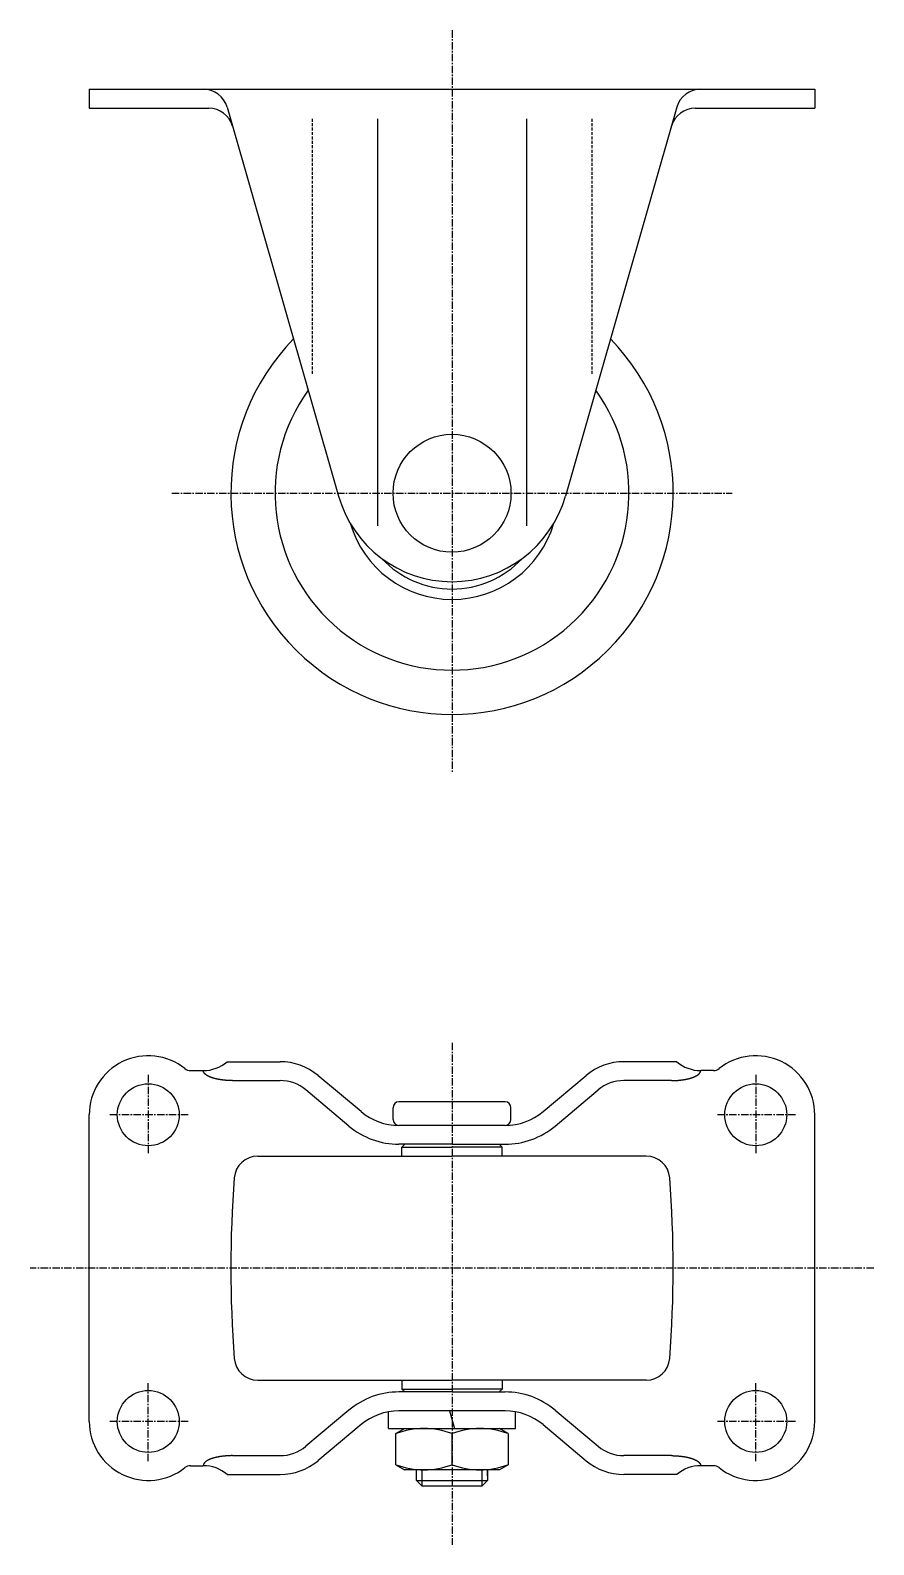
# Model space of a CAD drawing. Extents: x -71 to 282, y 76 to 354.
# Drawn here: x 138.8 to 281.8, y 97.1 to 353.9 of the extents above; entities that cross this region are included whole.
import ezdxf

# ---------------------------------------------------------------- set-up
doc = ezdxf.new("R2010")
doc.units = 0
doc.linetypes.add('CENTER', pattern=[2, 1.25, -0.25, 0.25, -0.25])
doc.linetypes.add('DASHED', pattern=[0.75, 0.5, -0.25])
doc.layers.get('0').update_dxf_attribs({"linetype": 'CONTINUOUS'})
doc.layers.add('CENTER', color=1, linetype='CENTER')

msp = doc.modelspace()

# ---------------------------------------------------------------- linework, layer by layer
at = {"color": 7, "linetype": 'CONTINUOUS'}
for p, q in [((148.77, 343.88), (271.77, 343.88)), ((148.77, 343.88), (148.77, 340.68)), ((271.77, 343.88), (271.77, 340.68)), ((148.77, 340.68), (169.02, 340.68)), ((172.14, 340.84), (191.04, 274.88)), ((248.4, 340.84), (229.5, 274.88)), ((251.52, 340.68), (271.77, 340.68)), ((197.63, 338.88), (197.63, 269.88)), ((222.91, 338.88), (222.91, 269.88)), ((165.93, 177.49), (168.1, 177.49)), ((172.14, 178.99), (181.12, 178.99)), ((248.4, 178.99), (239.42, 178.99)), ((254.61, 177.49), (252.43, 177.49)), ((173.05, 175.79), (181.12, 175.79)), ((194.84, 170.53), (187.54, 176.65)), ((225.7, 170.53), (232.99, 176.65)), ((247.48, 175.79), (239.42, 175.79)), ((192.78, 168.08), (185.49, 174.2)), ((219.27, 172.19), (201.27, 172.19)), ((227.75, 168.08), (235.05, 174.2)), ((148.77, 117.99), (148.77, 169.99)), ((200.27, 169.19), (200.27, 171.19)), ((220.27, 169.19), (220.27, 171.19)), ((271.77, 117.99), (271.77, 169.99)), ((219.27, 168.19), (201.27, 168.19)), ((210.27, 164.99), (201.27, 164.99)), ((202.27, 164.99), (201.77, 164.49)), ((201.77, 162.99), (201.77, 164.49)), ((201.77, 164.49), (210.27, 164.49)), ((210.27, 164.99), (219.27, 164.99)), ((218.77, 164.49), (210.27, 164.49)), ((218.27, 164.99), (218.77, 164.49)), ((218.77, 162.99), (218.77, 164.49)), ((177.34, 162.99), (210.27, 162.99)), ((243.19, 162.99), (210.27, 162.99)), ((177.34, 124.99), (210.27, 124.99)), ((201.77, 124.99), (201.77, 123.49)), ((201.77, 123.49), (210.27, 123.49)), ((202.27, 122.99), (201.77, 123.49)), ((243.19, 124.99), (210.27, 124.99)), ((218.77, 123.49), (210.27, 123.49)), ((218.27, 122.99), (218.77, 123.49)), ((218.77, 124.99), (218.77, 123.49)), ((210.27, 122.99), (201.27, 122.99)), ((210.27, 122.99), (219.27, 122.99)), ((192.78, 119.9), (185.49, 113.78)), ((199.52, 116.79), (199.52, 119.63)), ((219.27, 119.79), (201.27, 119.79)), ((209.87, 119.79), (210.67, 116.79)), ((221.02, 116.79), (221.02, 119.63)), ((227.75, 119.9), (235.05, 113.78)), ((194.84, 117.45), (187.54, 111.33)), ((199.52, 116.79), (221.02, 116.79)), ((200.77, 115.94), (202.23, 116.79)), ((200.77, 110.64), (200.77, 115.94)), ((210.27, 110.64), (210.27, 115.94)), ((219.77, 115.94), (218.3, 116.79)), ((219.77, 115.94), (219.77, 110.64)), ((225.7, 117.45), (232.99, 111.33)), ((165.93, 110.49), (168.1, 110.49)), ((173.05, 112.19), (181.12, 112.19)), ((200.77, 110.64), (202.23, 109.79)), ((219.77, 110.64), (218.3, 109.79)), ((247.48, 112.19), (239.42, 112.19)), ((254.61, 110.49), (252.43, 110.49)), ((172.14, 108.99), (181.12, 108.99)), ((218.3, 109.79), (202.23, 109.79)), ((204.27, 108.79), (204.27, 109.79)), ((204.27, 107.96), (204.27, 109.79)), ((205.14, 107.09), (204.27, 107.96)), ((215.39, 107.09), (216.27, 107.96)), ((216.27, 108.79), (216.27, 109.79)), ((216.27, 109.79), (216.27, 107.96)), ((248.4, 108.99), (239.42, 108.99)), ((205.14, 107.09), (215.39, 107.09)), ((206.02, 107.09), (210.27, 107.09))]:
    msp.add_line(p, q, dxfattribs=at)
at = {"color": 3, "linetype": 'DASHED'}
for p, q in [((186.54, 338.88), (186.54, 295.59)), ((233.99, 338.88), (233.99, 295.59))]:
    msp.add_line(p, q, dxfattribs=at)
at = {"color": 3, "linetype": 'CONTINUOUS'}
for p, q in [((204.27, 107.96), (216.27, 107.96)), ((205.14, 109.79), (205.14, 107.09)), ((215.39, 107.09), (215.39, 109.79))]:
    msp.add_line(p, q, dxfattribs=at)
at = {"color": 7, "linetype": 'CONTINUOUS'}
for points in [[(173.05, 175.79, 0), (172.99, 175.79, 0), (172.93, 175.79, 0), (172.87, 175.79, 0), (172.81, 175.79, 0), (172.75, 175.79, 0), (172.69, 175.79, 0), (172.63, 175.79, 0), (172.57, 175.8, 0), (172.51, 175.8, 0), (172.45, 175.8, 0), (172.39, 175.8, 0), (172.33, 175.81, 0), (172.27, 175.81, 0), (172.21, 175.81, 0), (172.15, 175.82, 0), (172.09, 175.82, 0), (172.03, 175.82, 0), (171.97, 175.83, 0), (171.91, 175.83, 0), (171.85, 175.84, 0), (171.79, 175.84, 0), (171.73, 175.85, 0), (171.67, 175.86, 0), (171.62, 175.86, 0), (171.56, 175.87, 0), (171.5, 175.87, 0), (171.44, 175.88, 0), (171.38, 175.89, 0), (171.33, 175.89, 0), (171.27, 175.9, 0), (171.22, 175.91, 0), (171.16, 175.92, 0), (171.1, 175.93, 0), (171.05, 175.93, 0), (170.99, 175.94, 0), (170.94, 175.95, 0), (170.88, 175.96, 0), (170.83, 175.97, 0), (170.77, 175.98, 0), (170.72, 175.99, 0), (170.66, 176, 0), (170.61, 176.01, 0), (170.56, 176.02, 0), (170.51, 176.03, 0), (170.46, 176.04, 0), (170.4, 176.05, 0), (170.35, 176.06, 0), (170.3, 176.07, 0), (170.25, 176.09, 0), (170.2, 176.1, 0), (170.15, 176.11, 0), (170.1, 176.12, 0), (170.05, 176.14, 0), (170.01, 176.15, 0), (169.96, 176.16, 0), (169.91, 176.17, 0), (169.87, 176.19, 0), (169.82, 176.2, 0), (169.77, 176.21, 0), (169.73, 176.23, 0), (169.68, 176.24, 0), (169.64, 176.26, 0), (169.59, 176.27, 0), (169.55, 176.29, 0), (169.51, 176.3, 0), (169.47, 176.32, 0), (169.43, 176.33, 0), (169.38, 176.35, 0), (169.34, 176.36, 0), (169.3, 176.38, 0), (169.26, 176.39, 0), (169.22, 176.41, 0), (169.19, 176.43, 0), (169.15, 176.44, 0), (169.11, 176.46, 0), (169.07, 176.48, 0), (169.04, 176.49, 0), (169, 176.51, 0), (168.97, 176.53, 0), (168.94, 176.54, 0), (168.9, 176.56, 0), (168.87, 176.58, 0), (168.84, 176.6, 0), (168.81, 176.61, 0), (168.77, 176.63, 0), (168.74, 176.65, 0), (168.71, 176.67, 0), (168.68, 176.69, 0), (168.66, 176.71, 0), (168.63, 176.72, 0), (168.6, 176.74, 0), (168.58, 176.76, 0), (168.55, 176.78, 0), (168.53, 176.8, 0), (168.5, 176.82, 0), (168.48, 176.84, 0), (168.46, 176.86, 0), (168.43, 176.88, 0), (168.41, 176.9, 0), (168.39, 176.92, 0), (168.37, 176.93, 0), (168.35, 176.95, 0), (168.33, 176.97, 0), (168.31, 176.99, 0), (168.3, 177.01, 0), (168.28, 177.03, 0), (168.26, 177.05, 0), (168.25, 177.07, 0), (168.23, 177.1, 0), (168.22, 177.12, 0), (168.21, 177.14, 0), (168.2, 177.16, 0), (168.18, 177.18, 0), (168.17, 177.2, 0), (168.16, 177.22, 0), (168.15, 177.24, 0), (168.15, 177.26, 0), (168.14, 177.28, 0), (168.13, 177.3, 0), (168.12, 177.32, 0), (168.12, 177.34, 0), (168.11, 177.36, 0), (168.11, 177.38, 0), (168.11, 177.4, 0), (168.1, 177.43, 0), (168.1, 177.45, 0), (168.1, 177.47, 0), (168.1, 177.49, 0)], [(247.48, 175.79, 0), (247.54, 175.79, 0), (247.6, 175.79, 0), (247.66, 175.79, 0), (247.72, 175.79, 0), (247.78, 175.79, 0), (247.84, 175.79, 0), (247.91, 175.79, 0), (247.97, 175.8, 0), (248.03, 175.8, 0), (248.09, 175.8, 0), (248.15, 175.8, 0), (248.21, 175.81, 0), (248.27, 175.81, 0), (248.33, 175.81, 0), (248.39, 175.82, 0), (248.45, 175.82, 0), (248.51, 175.82, 0), (248.57, 175.83, 0), (248.62, 175.83, 0), (248.68, 175.84, 0), (248.74, 175.84, 0), (248.8, 175.85, 0), (248.86, 175.86, 0), (248.92, 175.86, 0), (248.98, 175.87, 0), (249.03, 175.87, 0), (249.09, 175.88, 0), (249.15, 175.89, 0), (249.21, 175.89, 0), (249.26, 175.9, 0), (249.32, 175.91, 0), (249.38, 175.92, 0), (249.43, 175.93, 0), (249.49, 175.93, 0), (249.54, 175.94, 0), (249.6, 175.95, 0), (249.65, 175.96, 0), (249.71, 175.97, 0), (249.76, 175.98, 0), (249.82, 175.99, 0), (249.87, 176, 0), (249.92, 176.01, 0), (249.97, 176.02, 0), (250.03, 176.03, 0), (250.08, 176.04, 0), (250.13, 176.05, 0), (250.18, 176.06, 0), (250.23, 176.07, 0), (250.28, 176.09, 0), (250.33, 176.1, 0), (250.38, 176.11, 0), (250.43, 176.12, 0), (250.48, 176.14, 0), (250.53, 176.15, 0), (250.58, 176.16, 0), (250.62, 176.17, 0), (250.67, 176.19, 0), (250.72, 176.2, 0), (250.76, 176.21, 0), (250.81, 176.23, 0), (250.85, 176.24, 0), (250.9, 176.26, 0), (250.94, 176.27, 0), (250.98, 176.29, 0), (251.03, 176.3, 0), (251.07, 176.32, 0), (251.11, 176.33, 0), (251.15, 176.35, 0), (251.19, 176.36, 0), (251.23, 176.38, 0), (251.27, 176.39, 0), (251.31, 176.41, 0), (251.35, 176.43, 0), (251.39, 176.44, 0), (251.42, 176.46, 0), (251.46, 176.48, 0), (251.5, 176.49, 0), (251.53, 176.51, 0), (251.56, 176.53, 0), (251.6, 176.54, 0), (251.63, 176.56, 0), (251.67, 176.58, 0), (251.7, 176.6, 0), (251.73, 176.61, 0), (251.76, 176.63, 0), (251.79, 176.65, 0), (251.82, 176.67, 0), (251.85, 176.69, 0), (251.88, 176.71, 0), (251.91, 176.72, 0), (251.93, 176.74, 0), (251.96, 176.76, 0), (251.98, 176.78, 0), (252.01, 176.8, 0), (252.03, 176.82, 0), (252.06, 176.84, 0), (252.08, 176.86, 0), (252.1, 176.88, 0), (252.12, 176.9, 0), (252.15, 176.92, 0), (252.16, 176.93, 0), (252.18, 176.95, 0), (252.2, 176.97, 0), (252.22, 176.99, 0), (252.24, 177.01, 0), (252.25, 177.03, 0), (252.27, 177.05, 0), (252.29, 177.07, 0), (252.3, 177.1, 0), (252.31, 177.12, 0), (252.33, 177.14, 0), (252.34, 177.16, 0), (252.35, 177.18, 0), (252.36, 177.2, 0), (252.37, 177.22, 0), (252.38, 177.24, 0), (252.39, 177.26, 0), (252.4, 177.28, 0), (252.4, 177.3, 0), (252.41, 177.32, 0), (252.42, 177.34, 0), (252.42, 177.36, 0), (252.43, 177.38, 0), (252.43, 177.4, 0), (252.43, 177.43, 0), (252.43, 177.45, 0), (252.43, 177.47, 0), (252.43, 177.49, 0)], [(173.05, 112.19, 0), (172.99, 112.19, 0), (172.93, 112.19, 0), (172.87, 112.19, 0), (172.81, 112.19, 0), (172.75, 112.18, 0), (172.69, 112.18, 0), (172.63, 112.18, 0), (172.57, 112.18, 0), (172.51, 112.18, 0), (172.45, 112.18, 0), (172.39, 112.17, 0), (172.33, 112.17, 0), (172.27, 112.17, 0), (172.21, 112.16, 0), (172.15, 112.16, 0), (172.09, 112.16, 0), (172.03, 112.15, 0), (171.97, 112.15, 0), (171.91, 112.14, 0), (171.85, 112.14, 0), (171.79, 112.13, 0), (171.73, 112.13, 0), (171.67, 112.12, 0), (171.62, 112.11, 0), (171.56, 112.11, 0), (171.5, 112.1, 0), (171.44, 112.1, 0), (171.38, 112.09, 0), (171.33, 112.08, 0), (171.27, 112.07, 0), (171.22, 112.07, 0), (171.16, 112.06, 0), (171.1, 112.05, 0), (171.05, 112.04, 0), (170.99, 112.03, 0), (170.94, 112.02, 0), (170.88, 112.02, 0), (170.83, 112.01, 0), (170.77, 112, 0), (170.72, 111.99, 0), (170.66, 111.98, 0), (170.61, 111.97, 0), (170.56, 111.96, 0), (170.51, 111.95, 0), (170.46, 111.94, 0), (170.4, 111.92, 0), (170.35, 111.91, 0), (170.3, 111.9, 0), (170.25, 111.89, 0), (170.2, 111.88, 0), (170.15, 111.87, 0), (170.1, 111.85, 0), (170.05, 111.84, 0), (170.01, 111.83, 0), (169.96, 111.82, 0), (169.91, 111.8, 0), (169.87, 111.79, 0), (169.82, 111.78, 0), (169.77, 111.76, 0), (169.73, 111.75, 0), (169.68, 111.73, 0), (169.64, 111.72, 0), (169.59, 111.7, 0), (169.55, 111.69, 0), (169.51, 111.68, 0), (169.47, 111.66, 0), (169.43, 111.65, 0), (169.38, 111.63, 0), (169.34, 111.61, 0), (169.3, 111.6, 0), (169.26, 111.58, 0), (169.22, 111.57, 0), (169.19, 111.55, 0), (169.15, 111.53, 0), (169.11, 111.52, 0), (169.07, 111.5, 0), (169.04, 111.48, 0), (169, 111.47, 0), (168.97, 111.45, 0), (168.94, 111.43, 0), (168.9, 111.42, 0), (168.87, 111.4, 0), (168.84, 111.38, 0), (168.81, 111.36, 0), (168.77, 111.34, 0), (168.74, 111.33, 0), (168.71, 111.31, 0), (168.68, 111.29, 0), (168.66, 111.27, 0), (168.63, 111.25, 0), (168.6, 111.23, 0), (168.58, 111.21, 0), (168.55, 111.2, 0), (168.53, 111.18, 0), (168.5, 111.16, 0), (168.48, 111.14, 0), (168.46, 111.12, 0), (168.43, 111.1, 0), (168.41, 111.08, 0), (168.39, 111.06, 0), (168.37, 111.04, 0), (168.35, 111.02, 0), (168.33, 111, 0), (168.31, 110.98, 0), (168.3, 110.96, 0), (168.28, 110.94, 0), (168.26, 110.92, 0), (168.25, 110.9, 0), (168.23, 110.88, 0), (168.22, 110.86, 0), (168.21, 110.84, 0), (168.2, 110.82, 0), (168.18, 110.8, 0), (168.17, 110.78, 0), (168.16, 110.76, 0), (168.15, 110.74, 0), (168.15, 110.72, 0), (168.14, 110.7, 0), (168.13, 110.68, 0), (168.12, 110.65, 0), (168.12, 110.63, 0), (168.11, 110.61, 0), (168.11, 110.59, 0), (168.11, 110.57, 0), (168.1, 110.55, 0), (168.1, 110.53, 0), (168.1, 110.51, 0), (168.1, 110.49, 0)], [(247.48, 112.19, 0), (247.54, 112.19, 0), (247.6, 112.19, 0), (247.66, 112.19, 0), (247.72, 112.19, 0), (247.78, 112.18, 0), (247.84, 112.18, 0), (247.91, 112.18, 0), (247.97, 112.18, 0), (248.03, 112.18, 0), (248.09, 112.18, 0), (248.15, 112.17, 0), (248.21, 112.17, 0), (248.27, 112.17, 0), (248.33, 112.16, 0), (248.39, 112.16, 0), (248.45, 112.16, 0), (248.51, 112.15, 0), (248.57, 112.15, 0), (248.62, 112.14, 0), (248.68, 112.14, 0), (248.74, 112.13, 0), (248.8, 112.13, 0), (248.86, 112.12, 0), (248.92, 112.11, 0), (248.98, 112.11, 0), (249.03, 112.1, 0), (249.09, 112.1, 0), (249.15, 112.09, 0), (249.21, 112.08, 0), (249.26, 112.07, 0), (249.32, 112.07, 0), (249.38, 112.06, 0), (249.43, 112.05, 0), (249.49, 112.04, 0), (249.54, 112.03, 0), (249.6, 112.02, 0), (249.65, 112.02, 0), (249.71, 112.01, 0), (249.76, 112, 0), (249.82, 111.99, 0), (249.87, 111.98, 0), (249.92, 111.97, 0), (249.97, 111.96, 0), (250.03, 111.95, 0), (250.08, 111.94, 0), (250.13, 111.92, 0), (250.18, 111.91, 0), (250.23, 111.9, 0), (250.28, 111.89, 0), (250.33, 111.88, 0), (250.38, 111.87, 0), (250.43, 111.85, 0), (250.48, 111.84, 0), (250.53, 111.83, 0), (250.58, 111.82, 0), (250.62, 111.8, 0), (250.67, 111.79, 0), (250.72, 111.78, 0), (250.76, 111.76, 0), (250.81, 111.75, 0), (250.85, 111.73, 0), (250.9, 111.72, 0), (250.94, 111.7, 0), (250.98, 111.69, 0), (251.03, 111.68, 0), (251.07, 111.66, 0), (251.11, 111.65, 0), (251.15, 111.63, 0), (251.19, 111.61, 0), (251.23, 111.6, 0), (251.27, 111.58, 0), (251.31, 111.57, 0), (251.35, 111.55, 0), (251.39, 111.53, 0), (251.42, 111.52, 0), (251.46, 111.5, 0), (251.5, 111.48, 0), (251.53, 111.47, 0), (251.56, 111.45, 0), (251.6, 111.43, 0), (251.63, 111.42, 0), (251.67, 111.4, 0), (251.7, 111.38, 0), (251.73, 111.36, 0), (251.76, 111.34, 0), (251.79, 111.33, 0), (251.82, 111.31, 0), (251.85, 111.29, 0), (251.88, 111.27, 0), (251.91, 111.25, 0), (251.93, 111.23, 0), (251.96, 111.21, 0), (251.98, 111.2, 0), (252.01, 111.18, 0), (252.03, 111.16, 0), (252.06, 111.14, 0), (252.08, 111.12, 0), (252.1, 111.1, 0), (252.12, 111.08, 0), (252.15, 111.06, 0), (252.16, 111.04, 0), (252.18, 111.02, 0), (252.2, 111, 0), (252.22, 110.98, 0), (252.24, 110.96, 0), (252.25, 110.94, 0), (252.27, 110.92, 0), (252.29, 110.9, 0), (252.3, 110.88, 0), (252.31, 110.86, 0), (252.33, 110.84, 0), (252.34, 110.82, 0), (252.35, 110.8, 0), (252.36, 110.78, 0), (252.37, 110.76, 0), (252.38, 110.74, 0), (252.39, 110.72, 0), (252.4, 110.7, 0), (252.4, 110.68, 0), (252.41, 110.65, 0), (252.42, 110.63, 0), (252.42, 110.61, 0), (252.43, 110.59, 0), (252.43, 110.57, 0), (252.43, 110.55, 0), (252.43, 110.53, 0), (252.43, 110.51, 0), (252.43, 110.49, 0)]]:
    msp.add_polyline3d(points, dxfattribs=at)
for centre, radius in [((210.27, 275.38), 10), ((158.77, 169.99), 5.25), ((261.77, 169.99), 5.25), ((158.77, 117.99), 5.25), ((261.77, 117.99), 5.25)]:
    msp.add_circle(centre, radius, dxfattribs=at)
for centre, radius, start, end in [((168.1, 339.68), 4.2, 15.9671, 90), ((252.43, 339.68), 4.2, 90, 164.0329), ((169.02, 336.48), 4.2, 15.9671, 90), ((251.52, 336.48), 4.2, 90, 164.0329), ((210.27, 275.38), 37.5, 135.746, 44.254), ((210.27, 275.38), 30, 144.343, 35.657), ((210.27, 280.38), 20, 195.9671, 344.0329), ((210.27, 275.38), 18, 196.4592, 343.5408), ((210.27, 275.38), 16.25, 223.0544, 316.9456), ((158.77, 169.99), 10, 51.5, 180), ((261.77, 169.99), 10, 0, 128.5), ((165.93, 178.99), 1.5, 231.5, 270), ((168.1, 183.67), 6.19, 270, 310.7575), ((181.12, 168.99), 10, 50, 90), ((239.42, 168.99), 10, 90, 130), ((252.43, 183.67), 6.19, 229.2425, 270), ((254.61, 178.99), 1.5, 270, 308.5), ((181.12, 168.99), 6.8, 50, 90), ((239.42, 168.99), 6.8, 90, 130), ((201.27, 171.19), 1, 90, 180), ((219.27, 171.19), 1, 0, 90), ((201.27, 178.19), 10, 230, 270), ((219.27, 178.19), 10, 270, 310), ((201.27, 178.19), 13.2, 230, 270), ((201.27, 169.19), 1, 180, 270), ((219.27, 169.19), 1, 270, 0), ((219.27, 178.19), 13.2, 270, 310), ((177.34, 158.99), 4, 90, 175.6108), ((243.19, 158.99), 4, 4.3892, 90), ((372.77, 143.99), 200, 175.6108, 184.3892), ((47.77, 143.99), 200, 355.6108, 4.3892), ((177.34, 128.99), 4, 184.3892, 270), ((243.19, 128.99), 4, 270, 355.6108), ((201.27, 109.79), 13.2, 90, 130), ((219.27, 109.79), 13.2, 50, 90), ((201.27, 109.79), 10, 90, 130), ((219.27, 109.79), 10, 50, 90), ((158.77, 117.99), 10, 180, 308.5), ((205.52, 103.07), 13.72, 69.7438, 110.2562), ((215.02, 103.07), 13.72, 69.7438, 110.2562), ((261.77, 117.99), 10, 231.5, 0), ((181.12, 118.99), 6.8, 270, 310), ((239.42, 118.99), 6.8, 230, 270), ((165.93, 108.99), 1.5, 90, 128.5), ((168.1, 104.3), 6.19, 49.2425, 90), ((181.12, 118.99), 10, 270, 310), ((205.52, 123.51), 13.72, 249.7438, 290.2562), ((215.02, 123.51), 13.72, 249.7438, 290.2562), ((239.42, 118.99), 10, 230, 270), ((252.43, 104.3), 6.19, 90, 130.7575), ((254.61, 108.99), 1.5, 51.5, 90)]:
    msp.add_arc(centre, radius, start, end, dxfattribs=at)
at = {"layer": 'CENTER', "color": 1, "linetype": 'CENTER'}
for p, q in [((210.27, 353.88), (210.27, 227.88)), ((162.77, 275.38), (257.77, 275.38)), ((210.27, 182.19), (210.27, 97.09)), ((158.77, 176.74), (158.77, 163.24)), ((261.77, 176.74), (261.77, 163.24)), ((165.52, 169.99), (152.02, 169.99)), ((268.52, 169.99), (255.02, 169.99)), ((281.77, 143.99), (138.77, 143.99)), ((158.77, 111.24), (158.77, 124.74)), ((261.77, 111.24), (261.77, 124.74)), ((165.52, 117.99), (152.02, 117.99)), ((268.52, 117.99), (255.02, 117.99))]:
    msp.add_line(p, q, dxfattribs=at)

doc.saveas('drawing.dxf')
